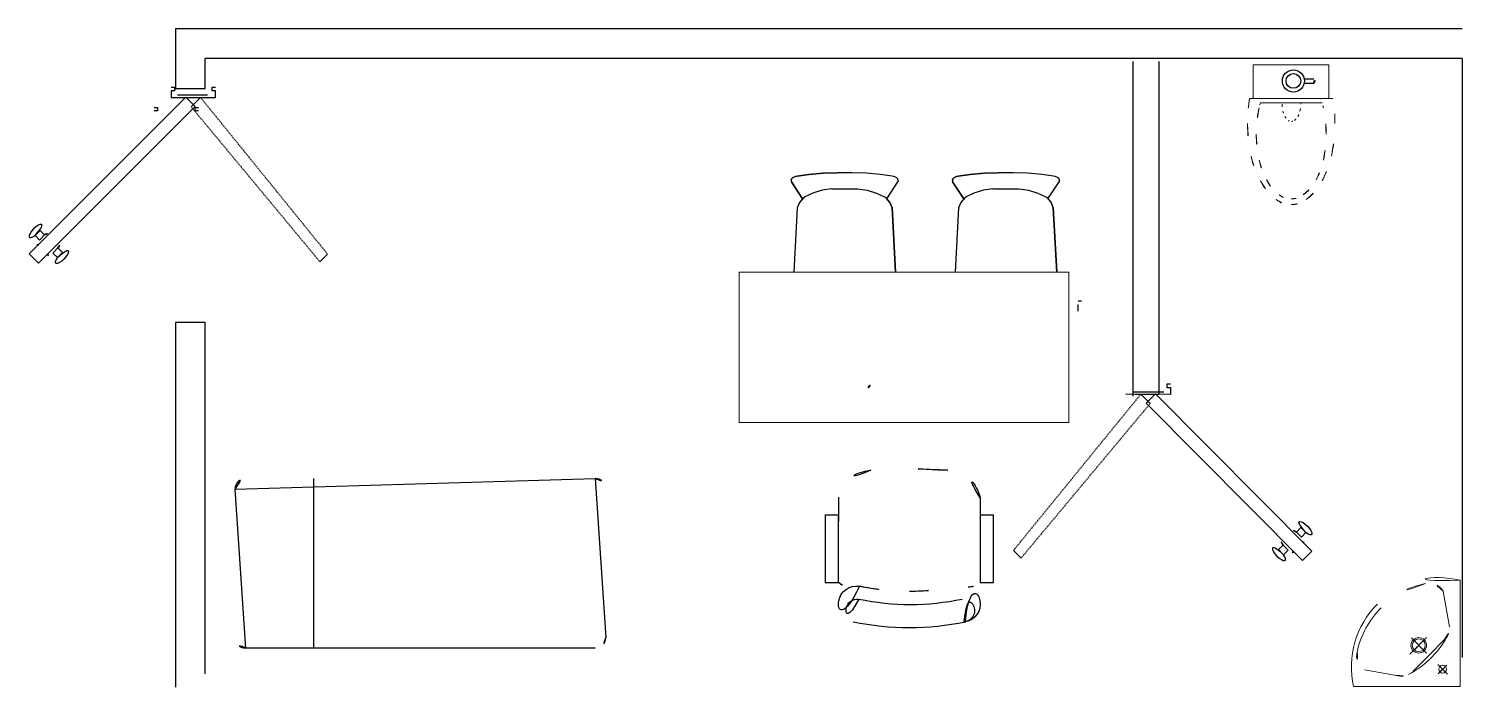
# Model space of a CAD drawing. Header units: inches. Extents: x -20102930481 to -19884906075, y 8171002997 to 8304837243.
# Drawn here: x -19884909154.7 to -19884908867.3, y 8171003266.4 to 8171003398.4 of the extents above; entities that cross this region are included whole.
import ezdxf

# ---------------------------------------------------------------- set-up
doc = ezdxf.new("R2010")
doc.units = ezdxf.units.IN
doc.header["$MEASUREMENT"] = 0
doc.linetypes.add('HIDDEN', pattern=[0.375, 0.25, -0.125])
for name, color, linetype in [('Layer1', 240, 'Continuous'), ('LOTES', 7, 'Continuous'), ('Piezas Sanitarias', 7, 'Continuous'), ('VISTAS', 6, 'Continuous'), ('wall', 140, 'Continuous')]:
    doc.layers.add(name, color=color, linetype=linetype)
doc.layers.add('MOBILIARIO_MOVIL', color=2, linetype='Continuous', lineweight=20)

# ---------------------------------------------------------------- blocks, each defined once
blk = doc.blocks.new('P Chair')
for p, q in [((-259.133764552098, 349.1530719656876), (-259.1337645521271, 141.3852142260148)), ((-218.1837645520864, 349.1530719656876), (-259.133764552098, 349.1530719656876)), ((-218.1837645520864, 142.1564406117104), (-218.1837645520864, 349.1530719656876)), ((258.7175385002338, 349.6485261678645), (217.7675385002804, 349.6485261678608)), ((217.7675385002804, 349.6485261678608), (217.7675385002804, 141.8806684281881)), ((258.7175385002629, 141.8806684281881), (258.7175385002338, 349.6485261678645)), ((-218.1837645520864, 89.1461037471745), (-218.1837645520864, 162.8561037471663)), ((217.7675385002804, 87.4401731001708), (217.7675385002804, 162.1619999999384))]:
    blk.add_line(p, q)
at = {"linetype": 'Continuous'}
for p, q in [((-217.9994421573065, 141.3852142260148), (-259.1337645521271, 141.3852142260148)), ((258.7175385002629, 141.8806684281881), (217.7675385002804, 141.8806684281881))]:
    blk.add_line(p, q, dxfattribs=at)
for centre, radius, start, end in [((-0.007509725022828206, -347.8693444417804), 836.2256085814062, 78.08993232286258, 101.9100676771373), ((-163.0809316391242, 415.8950674936787), 55.28254973779035, 99.89883811843956, 279.7522103954503), ((-165.7235366005625, 435.5425091298675), 35.15038994497284, 94.91276213144351, 274.9127621314439), ((163.0734219140722, 415.8950674936787), 55.28254973779035, 260.2477896045497, 80.10116188156044), ((158.7507173243503, 436.6001510624337), 36.21193172131102, 265.0872378685562, 70.3212532226276), ((-3.531864245596807, -349.0914577478688), 766.3275702958327, 78.01123810419728, 101.9887618958027), ((18.41999027493875, -534.8944103690301), 912.6856745086022, 91.1566682511965, 100.8713635267809), ((-18.42750000001979, -534.8944103690301), 912.6856745086022, 79.12863647321916, 88.8433317488035), ((-110.5650000000023, 114.5000135301816), 110.565, 193.2565848807499, 265.9234016741331), ((110.5649999999732, 114.5000135301816), 110.565, 274.0765983258668, 345.8334441779631), ((0, 1665.846000000005), 1665.846000000006, 265.9234016741329, 274.0765983258671)]:
    blk.add_arc(centre, radius, start, end, dxfattribs=at)
for centre, start, end in [((-180.8605138439452, 308.9014853644621), 90.7226100235568, 132.8381951137704), ((180.4442877921392, 309.3969395666354), 47.1618048862296, 87.57171213381959)]:
    blk.add_arc(centre, 54.89276152036445, start, end)
blk = doc.blocks.new('Basin 2')
at = {"lineweight": 13}
for p, q in [((0, -410), (0, 0)), ((0, 0), (410, 0)), ((230.7365740060741, -40.68508343350732), (368.3541944519257, -64.95078293901133)), ((40.6850834335055, -230.7365740060727), (64.9507829390077, -368.3541944519257))]:
    blk.add_line(p, q, dxfattribs=at)
at = {"lineweight": 5}
for p, q in [((0, 0), (0, -200)), ((48.0560727597458, -48.05607275974762), (85.92876326607438, -85.92876326607666)), ((84.55200541932754, -49.96688633311533), (51.21329467424948, -83.30559707819339)), ((67.25944587622143, -67.25944587622143), (84.55200541932754, -49.96688633311533)), ((120.2081528017134, -120.2081528017134), (181.0089901612046, -59.40731544222217)), ((120.2081528017134, -120.2081528017134), (59.40731544222035, -181.0089901612037)), ((129.4028773650152, -129.4028773650175), (187.5453580116482, -187.5453580116491)), ((192.9632720939935, -125.234779439952), (129.4863795233523, -188.7116720105937)), ((159.0990257669728, -159.0990257669732), (192.9632720939935, -125.234779439952))]:
    blk.add_line(p, q, dxfattribs=at)
for centre, radius in [((67.25944587622143, -67.25944587622143), 15), ((159.0990257669728, -159.0990257669732), 30)]:
    blk.add_circle(centre, radius, dxfattribs=at)
at = {"lineweight": 13}
blk.add_circle((159.0990257669728, -159.0990257669732), 25, dxfattribs=at)
for centre, radius, start, end in [((355.5195720007214, -354.5714647035466), 345.1245719056662, 116.9390042373416, 154.3092734873311), ((227.4623081347963, -107.3895208100275), 66.78474962679638, 72.81017527218367, 134.0724767576046), ((75.97303914211625, -75.97303914211807), 342.5578976705159, 315.0000000000184, 12.81369659904593), ((331.7740530836927, -120.3205838680551), 66.36204937644563, 346.6009009590553, 56.54919527637677), ((107.3895208100257, -227.4623081347959), 66.78474962679638, 135.9275232423954, 197.1898247278489), ((75.97303914211807, -75.9730391421167), 342.5578976705159, 257.1863034009737, 315.0000000000184), ((61.83090351838655, -61.83090351838564), 342.5578976705159, 281.9981928529285, 315.0000000000184), ((120.3205838680515, -331.7740530836936), 66.36204937644563, 213.4508047235728, 283.399099040964)]:
    blk.add_arc(centre, radius, start, end, dxfattribs=at)
at = {"lineweight": 5}
blk.add_arc((61.83090351838655, -61.83090351838655), 342.5578976705159, 315.0000000000184, 348.0018071470097, dxfattribs=at)
blk = doc.blocks.new('commode')
at = {"lineweight": 18}
for p, q in [((0.02326844393246574, 0.579930588042771), (0.02326844393246574, 0.4407976834263536)), ((0.02326844393246574, 0.579930588042771), (0.3379778131347848, 0.579930588042771)), ((0.3379778131347848, 0.579930588042771), (0.3379778131347848, 0.4407976834263536)), ((0.3541772249955102, 0.4407976834263536), (0.008702560578967677, 0.4407976834263536)), ((0.3092760068984717, 0.4224094198361854), (0.05360377867600619, 0.4224094198361854))]:
    blk.add_line(p, q, dxfattribs=at)
for p, q in [((0.2356011113079148, 0.5044457298063207), (0.2749557825400188, 0.5044457298063207)), ((0.2356514898856403, 0.5217257298063487), (0.2745210882840183, 0.5217257298063487))]:
    blk.add_line(p, q)
for radius in [0.04602092158113374, 0.030539601093682]:
    blk.add_circle((0.1904238933429951, 0.5132175141188782), radius)
blk.add_arc((0.2684502714446353, 0.5129275452709408), 0.01068938109529084, 307.4880301962534, 55.39401778651955)
for centre, radius, start, end in [((0.6238321923901822, 0.336959953798214), 0.6238322996025545, 170.4184431657297, 180), ((0.3602804376114364, 0.3321230253568501), 0.319690797747216, 163.5954360510485, 167.4266549956183), ((0.2769829065800877, 0.4170748053002171), 0.1336981777824349, 177.7132668310445, 179.9999999983325), ((0.2769829065809972, 0.4170748053074931), 0.1336981777831211, 179.9999999995831, 192.5398667998981), ((0.0869303790414051, 0.4170748053074931), 0.1336981777803885, 347.4601331996723, 0), ((0.08693037903958611, 0.4170748053074931), 0.1336981777824287, 359.9999999991662, 2.286733166868647), ((0.002599347960313025, 0.3321230253568501), 0.3196907977490674, 12.57334500395212, 16.40456394939556), ((-0.2609524068193423, 0.336959953798214), 0.6238322996059656, 0, 9.581556834270287), ((0.5353537324763238, 0.2930750152008841), 0.4990658396891376, 167.4266549956183, 180), ((0.2299731482744392, 0.40661867014569), 0.08553960493882207, 192.5398668003277, 208.2349499874454), ((0.2003817651457211, 0.390728661979665), 0.05195177507389825, 208.2349499874454, 232.3543100765073), ((0.1635315204748622, 0.390728661979665), 0.05195177507393617, 307.6456899228667, 331.7650500120887), ((0.1339401373425062, 0.40661867014569), 0.08553960494104924, 331.7650500130205, 347.4601331996723), ((-0.1724739468972984, 0.2930750152008841), 0.4990658396848051, 0, 12.57334500438169), ((0.6238321923938202, 0.336959953798214), 0.6238322996066291, 180, 192.5733450043817), ((0.1819566428093822, 0.3668425798750832), 0.02178507072153479, 232.354310076466, 269.9999999993747), ((0.1819566428093822, 0.3668425798750832), 0.02178507072162197, 269.9999999993747, 307.6456899228667), ((-0.2609524068193423, 0.336959953798214), 0.6238322996066472, 347.4266549956183, 0), ((0.5353537324726858, 0.2930750152008841), 0.4990658396852729, 180, 192.5733450039521), ((-0.1724739468954795, 0.2930750152008841), 0.4990658396825438, 347.4266549956183, 0), ((0.4049905738211237, 0.2881499411087134), 0.3996134971869005, 192.5733450043817, 208.3007557659146), ((0.3602804376159838, 0.254027005052194), 0.3196907977516764, 192.5733450043817, 208.3007557659146), ((0.00259934796122252, 0.254027005044918), 0.319690797748621, 331.6992442340854, 347.4266549960478), ((-0.04211078824846481, 0.2881499411087134), 0.3996134971884153, 331.6992442340854, 347.4266549960478), ((0.2672294362173488, 0.2139708670147229), 0.2431505109344131, 208.3007557659146, 232.4305804465929), ((0.2500715275327821, 0.194683745772636), 0.1945204087488447, 208.3007557659146, 232.4305804459669), ((0.1128082580416958, 0.194683745772636), 0.1945204087484762, 307.5694195539917, 331.6992442340854), ((0.09565034935621952, 0.2139708670147229), 0.2431505109350524, 307.5694195534072, 331.6992442336195), ((0.1814398927872389, 0.1024477935643517), 0.1024478397682742, 232.4305804459669, 269.9999999998437), ((0.1814398927872389, 0.1054652870152495), 0.08195827181475579, 232.4305804465929, 270.0000000001563), ((0.1814398927872389, 0.1054652870152495), 0.08195827181418106, 269.9999999996873, 307.5694195533658), ((0.1814398927872389, 0.1024477935643517), 0.1024478397682012, 270.0000000001042, 307.5694195540331)]:
    blk.add_arc(centre, radius, start, end, dxfattribs=at)

msp = doc.modelspace()

# ---------------------------------------------------------------- linework, layer by layer
msp.add_line((-19884909097.55931, 8171003274.249301), (-19884909097.55931, 8171003308.242862))
at = {"layer": 'Layer1'}
msp.add_line((-19884908867.30245, 8171003392.372515), (-19884908867.30245, 8171003272.372515), dxfattribs=at)
at = {"layer": 'LOTES', "color": 7, "linetype": 'Continuous'}
for p, q in [((-19884908998.32259, 8171003369.141296), (-19884908995.4325, 8171003369.390587)), ((-19884908995.4325, 8171003369.390587), (-19884908992.6297, 8171003369.495914)), ((-19884908989.62473, 8171003369.495914), (-19884908992.6297, 8171003369.495914)), ((-19884908986.82193, 8171003369.390587), (-19884908989.62473, 8171003369.495914)), ((-19884908983.93184, 8171003369.141296), (-19884908986.82193, 8171003369.390587)), ((-19884908965.99188, 8171003369.141296), (-19884908963.10196, 8171003369.390587)), ((-19884908963.10196, 8171003369.390587), (-19884908960.29916, 8171003369.495914)), ((-19884908957.2942, 8171003369.495914), (-19884908960.29916, 8171003369.495914)), ((-19884908954.49139, 8171003369.390587), (-19884908957.2942, 8171003369.495914)), ((-19884908951.60114, 8171003369.141296), (-19884908954.49139, 8171003369.390587)), ((-19884909001.86877, 8171003367.944996), (-19884909001.78552, 8171003368.24815)), ((-19884909001.86877, 8171003367.944996), (-19884909001.81428, 8171003367.709536)), ((-19884908999.55253, 8171003364.241688), (-19884909001.81428, 8171003367.709536)), ((-19884909001.78552, 8171003368.24815), (-19884909001.55713, 8171003368.487728)), ((-19884909001.55713, 8171003368.487728), (-19884909001.29896, 8171003368.641197)), ((-19884909001.29896, 8171003368.641197), (-19884909001.01137, 8171003368.751568)), ((-19884909001.01137, 8171003368.751568), (-19884909000.67617, 8171003368.844912)), ((-19884909000.67617, 8171003368.844912), (-19884908998.32259, 8171003369.141296)), ((-19884908981.57826, 8171003368.844912), (-19884908983.93184, 8171003369.141296)), ((-19884908982.7019, 8171003364.241688), (-19884908980.44016, 8171003367.709536)), ((-19884908981.24306, 8171003368.751568), (-19884908981.57826, 8171003368.844912)), ((-19884908980.95547, 8171003368.641197), (-19884908981.24306, 8171003368.751568)), ((-19884908980.6973, 8171003368.487728), (-19884908980.95547, 8171003368.641197)), ((-19884908980.46891, 8171003368.24815), (-19884908980.6973, 8171003368.487728)), ((-19884908980.38549, 8171003367.944996), (-19884908980.46891, 8171003368.24815)), ((-19884908980.38549, 8171003367.944996), (-19884908980.44016, 8171003367.709536)), ((-19884908969.53823, 8171003367.944996), (-19884908969.45481, 8171003368.24815)), ((-19884908969.53823, 8171003367.944996), (-19884908969.48357, 8171003367.709536)), ((-19884908967.22198, 8171003364.241688), (-19884908969.48357, 8171003367.709536)), ((-19884908969.45481, 8171003368.24815), (-19884908969.22659, 8171003368.487728)), ((-19884908969.22659, 8171003368.487728), (-19884908968.96842, 8171003368.641197)), ((-19884908968.96842, 8171003368.641197), (-19884908968.68066, 8171003368.751568)), ((-19884908968.68066, 8171003368.751568), (-19884908968.34563, 8171003368.844912)), ((-19884908968.34563, 8171003368.844912), (-19884908965.99188, 8171003369.141296)), ((-19884908949.24772, 8171003368.844912), (-19884908951.60114, 8171003369.141296)), ((-19884908950.37137, 8171003364.241688), (-19884908948.10961, 8171003367.709536)), ((-19884908948.91236, 8171003368.751568), (-19884908949.24772, 8171003368.844912)), ((-19884908948.62476, 8171003368.641197), (-19884908948.91236, 8171003368.751568)), ((-19884908948.36677, 8171003368.487728), (-19884908948.62476, 8171003368.641197)), ((-19884908948.13821, 8171003368.24815), (-19884908948.36677, 8171003368.487728)), ((-19884908948.05495, 8171003367.944996), (-19884908948.13821, 8171003368.24815)), ((-19884908948.05495, 8171003367.944996), (-19884908948.10961, 8171003367.709536)), ((-19884909000.19449, 8171003363.565752), (-19884909000.61882, 8171003362.458801)), ((-19884908999.22978, 8171003364.581379), (-19884909000.19449, 8171003363.565752)), ((-19884908997.537, 8171003365.433447), (-19884908999.22978, 8171003364.581379)), ((-19884908995.65164, 8171003366.034204), (-19884908997.537, 8171003365.433447)), ((-19884908993.76579, 8171003366.283243), (-19884908995.65164, 8171003366.034204)), ((-19884908993.76579, 8171003366.283243), (-19884908988.48882, 8171003366.283243)), ((-19884908988.48882, 8171003366.283243), (-19884908986.60296, 8171003366.034204)), ((-19884908986.60296, 8171003366.034204), (-19884908984.71743, 8171003365.433447)), ((-19884908984.71743, 8171003365.433447), (-19884908983.02465, 8171003364.581379)), ((-19884908983.02465, 8171003364.581379), (-19884908982.05994, 8171003363.565752)), ((-19884908982.05994, 8171003363.565752), (-19884908981.63561, 8171003362.458801)), ((-19884908967.86395, 8171003363.565752), (-19884908968.28828, 8171003362.458801)), ((-19884908966.89924, 8171003364.581379), (-19884908967.86395, 8171003363.565752)), ((-19884908965.20646, 8171003365.433447), (-19884908966.89924, 8171003364.581379)), ((-19884908963.32094, 8171003366.034204), (-19884908965.20646, 8171003365.433447)), ((-19884908961.43508, 8171003366.283243), (-19884908963.32094, 8171003366.034204)), ((-19884908961.43508, 8171003366.283243), (-19884908956.1581, 8171003366.283243)), ((-19884908956.1581, 8171003366.283243), (-19884908954.27225, 8171003366.034204)), ((-19884908954.27225, 8171003366.034204), (-19884908952.38689, 8171003365.433447)), ((-19884908952.38689, 8171003365.433447), (-19884908950.69395, 8171003364.581379)), ((-19884908950.69395, 8171003364.581379), (-19884908949.72923, 8171003363.565752)), ((-19884908949.72923, 8171003363.565752), (-19884908949.30507, 8171003362.458801)), ((-19884909000.61882, 8171003362.458801), (-19884909001.32671, 8171003349.599838)), ((-19884908981.63561, 8171003362.458801), (-19884908980.92772, 8171003349.599838)), ((-19884908968.28828, 8171003362.458801), (-19884908968.996, 8171003349.599838)), ((-19884908949.30507, 8171003362.458801), (-19884908948.59702, 8171003349.599838))]:
    msp.add_line(p, q, dxfattribs=at)
for points in [[(-19884908980.92755, 8171003349.599838), (-19884908981.63561, 8171003362.459431), (-19884908982.05994, 8171003363.566425), (-19884908982.7019, 8171003364.242277), (-19884908980.44016, 8171003367.710209), (-19884908980.38549, 8171003367.945669), (-19884908980.46891, 8171003368.248737), (-19884908980.6973, 8171003368.488359), (-19884908980.95547, 8171003368.64187), (-19884908981.24306, 8171003368.752199), (-19884908981.57826, 8171003368.845585), (-19884908983.93184, 8171003369.141884), (-19884908986.82193, 8171003369.39126), (-19884908989.62473, 8171003369.496586), (-19884908992.6297, 8171003369.496586), (-19884908995.4325, 8171003369.39126), (-19884908998.32259, 8171003369.141884), (-19884909000.67617, 8171003368.845585), (-19884909001.01137, 8171003368.752199), (-19884909001.29896, 8171003368.64187), (-19884909001.55713, 8171003368.488359), (-19884909001.78552, 8171003368.248737), (-19884909001.86877, 8171003367.945669), (-19884909001.81428, 8171003367.710209), (-19884908999.55253, 8171003364.242277), (-19884909000.19449, 8171003363.566425), (-19884909000.61882, 8171003362.459431), (-19884909001.32671, 8171003349.599838)], [(-19884908948.59702, 8171003349.599838), (-19884908949.30507, 8171003362.459431), (-19884908949.72923, 8171003363.566425), (-19884908950.37137, 8171003364.242277), (-19884908948.10961, 8171003367.710209), (-19884908948.05495, 8171003367.945669), (-19884908948.13821, 8171003368.248737), (-19884908948.36677, 8171003368.488359), (-19884908948.62476, 8171003368.64187), (-19884908948.91236, 8171003368.752199), (-19884908949.24772, 8171003368.845585), (-19884908951.60114, 8171003369.141884), (-19884908954.49139, 8171003369.39126), (-19884908957.2942, 8171003369.496586), (-19884908960.29916, 8171003369.496586), (-19884908963.10196, 8171003369.39126), (-19884908965.99188, 8171003369.141884), (-19884908968.34563, 8171003368.845585), (-19884908968.68066, 8171003368.752199), (-19884908968.96842, 8171003368.64187), (-19884908969.22659, 8171003368.488359), (-19884908969.45481, 8171003368.248737), (-19884908969.53823, 8171003367.945669), (-19884908969.48357, 8171003367.710209), (-19884908967.22198, 8171003364.242277), (-19884908967.86395, 8171003363.566425), (-19884908968.28828, 8171003362.459431), (-19884908968.996, 8171003349.599838)]]:
    msp.add_lwpolyline(points, dxfattribs=at)
at = {"layer": 'MOBILIARIO_MOVIL'}
for p, q in [((-19884908946.21316, 8171003349.599838), (-19884909012.28262, 8171003349.599838)), ((-19884909012.28262, 8171003349.599838), (-19884909012.28262, 8171003319.439262)), ((-19884908946.21316, 8171003349.599838), (-19884908946.21316, 8171003319.439262)), ((-19884909012.28262, 8171003319.439262), (-19884908946.21316, 8171003319.439262))]:
    msp.add_line(p, q, dxfattribs=at)
at = {"layer": 'Piezas Sanitarias'}
msp.add_lwpolyline([(-19884909041.13005, 8171003274.249301), (-19884909111.20989, 8171003274.249301, -0.4142135623730284), (-19884909113.33355, 8171003276.372958), (-19884909113.33355, 8171003306.103793, -0.414213562373119), (-19884909111.20989, 8171003308.227389), (-19884909041.13005, 8171003308.227389, -0.4142135623730953), (-19884909039.0064, 8171003306.103793), (-19884909039.0064, 8171003276.372958, -0.4142135623730928)], format="xyb", close=True, dxfattribs=at)
at = {"layer": 'VISTAS', "linetype": 'Continuous'}
for p, q in [((-19884909126.17998, 8171003386.62887), (-19884909125.49488, 8171003386.62887)), ((-19884909125.49488, 8171003386.62887), (-19884909125.49488, 8171003385.943842)), ((-19884909117.95889, 8171003385.943842), (-19884909117.95889, 8171003386.62887)), ((-19884909117.95889, 8171003386.62887), (-19884909117.27378, 8171003386.62887)), ((-19884909125.49488, 8171003385.943842), (-19884909126.17998, 8171003385.943842)), ((-19884909126.17998, 8171003385.943842), (-19884909126.17998, 8171003384.573633)), ((-19884909126.17998, 8171003384.573633), (-19884909117.27378, 8171003384.573633)), ((-19884909117.27378, 8171003385.943842), (-19884909117.95889, 8171003385.943842)), ((-19884909117.27378, 8171003384.573633), (-19884909117.27378, 8171003385.943842)), ((-19884909129.57513, 8171003382.593699), (-19884909128.89003, 8171003382.593699)), ((-19884909128.89003, 8171003381.90867), (-19884909129.57513, 8171003381.90867)), ((-19884909128.89003, 8171003382.593699), (-19884909128.89003, 8171003381.90867)), ((-19884909121.35404, 8171003381.90867), (-19884909121.35404, 8171003382.593699)), ((-19884909121.35404, 8171003382.593699), (-19884909120.66894, 8171003382.593699)), ((-19884909120.66894, 8171003381.90867), (-19884909121.35404, 8171003381.90867)), ((-19884909153.44272, 8171003356.930899), (-19884909152.43511, 8171003357.938593)), ((-19884909153.44272, 8171003356.930899), (-19884909152.43511, 8171003357.938593)), ((-19884909152.43511, 8171003357.938593), (-19884909151.52536, 8171003357.028692)), ((-19884909152.43511, 8171003357.938593), (-19884909151.52536, 8171003357.028692)), ((-19884909153.44272, 8171003356.930899), (-19884909152.53298, 8171003356.020998)), ((-19884909153.44272, 8171003356.930899), (-19884909152.53298, 8171003356.020998)), ((-19884909152.53298, 8171003356.020998), (-19884909151.52536, 8171003357.028692)), ((-19884909152.53298, 8171003356.020998), (-19884909151.52536, 8171003357.028692)), ((-19884909149.85666, 8171003353.412073), (-19884909148.84904, 8171003354.419458)), ((-19884909149.85666, 8171003353.412073), (-19884909148.84904, 8171003354.419458)), ((-19884909148.94691, 8171003352.502172), (-19884909149.85666, 8171003353.412073)), ((-19884909148.94691, 8171003352.502172), (-19884909149.85666, 8171003353.412073)), ((-19884909148.94691, 8171003352.502172), (-19884909147.93929, 8171003353.509867)), ((-19884909148.94691, 8171003352.502172), (-19884909147.93929, 8171003353.509867)), ((-19884909147.93929, 8171003353.509867), (-19884909148.84904, 8171003354.419458)), ((-19884909147.93929, 8171003353.509867), (-19884909148.84904, 8171003354.419458)), ((-19884908943.65174, 8171003343.790059), (-19884908944.33685, 8171003343.791816)), ((-19884908944.34211, 8171003341.736586), (-19884908944.3386, 8171003343.10679)), ((-19884908926.51589, 8171003327.143239), (-19884908926.51764, 8171003326.458213)), ((-19884908926.51764, 8171003326.458213), (-19884908925.83254, 8171003326.456457)), ((-19884908925.83078, 8171003327.141483), (-19884908926.51589, 8171003327.143239)), ((-19884908925.83254, 8171003326.456457), (-19884908925.83605, 8171003325.086253)), ((-19884908925.83605, 8171003325.086253), (-19884908934.74222, 8171003325.109079)), ((-19884908899.64928, 8171003298.384009), (-19884908900.56135, 8171003297.476443)), ((-19884908899.64928, 8171003298.384009), (-19884908900.56135, 8171003297.476443)), ((-19884908899.55632, 8171003296.466169), (-19884908900.56135, 8171003297.476443)), ((-19884908899.55632, 8171003296.466169), (-19884908900.56135, 8171003297.476443)), ((-19884908898.64425, 8171003297.373735), (-19884908899.64928, 8171003298.384009)), ((-19884908898.64425, 8171003297.373735), (-19884908899.64928, 8171003298.384009)), ((-19884908898.64425, 8171003297.373735), (-19884908899.55632, 8171003296.466169)), ((-19884908898.64425, 8171003297.373735), (-19884908899.55632, 8171003296.466169)), ((-19884908904.15643, 8171003293.96682), (-19884908903.24435, 8171003294.874078)), ((-19884908904.15643, 8171003293.96682), (-19884908903.24435, 8171003294.874078)), ((-19884908902.23932, 8171003293.864113), (-19884908903.24435, 8171003294.874078)), ((-19884908902.23932, 8171003293.864113), (-19884908903.24435, 8171003294.874078)), ((-19884908903.1514, 8171003292.956548), (-19884908904.15643, 8171003293.96682)), ((-19884908903.1514, 8171003292.956548), (-19884908904.15643, 8171003293.96682)), ((-19884908903.1514, 8171003292.956548), (-19884908902.23932, 8171003293.864113)), ((-19884908903.1514, 8171003292.956548), (-19884908902.23932, 8171003293.864113))]:
    msp.add_line(p, q, dxfattribs=at)
for points in [[(-19884909154.64447, 8171003353.230036), (-19884909123.20818, 8171003384.666254), (-19884909121.33123, 8171003382.789225), (-19884909152.76745, 8171003351.353014)], [(-19884908897.45199, 8171003293.669806), (-19884908928.80761, 8171003325.18649), (-19884908930.68936, 8171003323.314277), (-19884908899.33382, 8171003291.797601)]]:
    msp.add_lwpolyline(points, close=True, dxfattribs=at)
at = {"layer": 'VISTAS', "color": 9, "linetype": 'HIDDEN', "ltscale": 0.2}
for points in [[(-19884909094.79669, 8171003353.189875), (-19884909120.24254, 8171003384.57316), (-19884909122.11565, 8171003382.699972), (-19884909096.32776, 8171003351.660929)], [(-19884908957.29967, 8171003293.783031), (-19884908931.77347, 8171003325.100997), (-19884908929.90517, 8171003323.223015), (-19884908955.77253, 8171003292.250167)]]:
    msp.add_lwpolyline(points, close=True, dxfattribs=at)
at = {"layer": 'VISTAS', "linetype": 'Continuous', "extrusion": (0, 0, -1)}
for centre, major_axis, ratio, start_param, end_param in [((-19884909153.32375, 8171003357.819385), (-1.259526465434297, -1.259526465434297), 0.3333333333346146, -1.159279480725154, 4.300872134313908), ((-19884909151.64434, 8171003356.140209), (-1.259526465441671, -1.259526465441671), 0.3333333333344973, -2.220446049250313e-16, 1.159279480723207), ((-19884909151.64434, 8171003356.140209), (-1.259526465441671, -1.259526465441671), 0.3333333333344973, -2.220446049250313e-16, 1.159279480723207), ((-19884909151.64434, 8171003356.140209), (-1.259526465441671, -1.259526465441672), 0.3333333333339018, 1.982313172863475, 3.141592653589792), ((-19884909151.64434, 8171003356.140209), (-1.259526465441671, -1.259526465441672), 0.3333333333339018, 1.982313172863475, 3.141592653589792), ((-19884908986.19656, 8171003326.660908), (-0.2178353628111184, -0.2178353628111185), 0.3333333333346146, -1.159279480725154, 4.300872134313908), ((-19884908904.03974, 8171003293.077718), (1.256294215547178, -1.262750441796898), 0.3333333333344057, 5.123905826455241, 10.58405744149514), ((-19884908904.03974, 8171003293.077718), (1.256294215547178, -1.262750441796898), 0.3333333333344057, 5.123905826455241, 10.58405744149514), ((-19884908902.35609, 8171003294.752906), (1.25629421555122, -1.262750441800961), 0.3333333333344973, 1.982313172866587, 3.141592653589793), ((-19884908902.35609, 8171003294.752906), (1.25629421555122, -1.262750441800961), 0.3333333333344973, 1.982313172866587, 3.141592653589793), ((-19884908902.35609, 8171003294.752906), (1.25629421555122, -1.262750441800961), 0.3333333333339019, 0, 1.159279480726317), ((-19884908902.35609, 8171003294.752906), (1.25629421555122, -1.262750441800961), 0.3333333333339019, 0, 1.159279480726317)]:
    msp.add_ellipse(centre, major_axis=major_axis, ratio=ratio, start_param=start_param, end_param=end_param, dxfattribs=at)
at = {"layer": 'VISTAS', "linetype": 'Continuous'}
for centre, major_axis, ratio, start_param, end_param in [((-19884909149.73761, 8171003354.300564), (-1.259526465441671, -1.259526465441671), 0.3333333333344973, 1.982313172866587, 3.141592653589793), ((-19884909149.73761, 8171003354.300564), (-1.259526465441671, -1.259526465441671), 0.3333333333344973, 1.982313172866587, 3.141592653589793), ((-19884909149.73761, 8171003354.300564), (-1.259526465441671, -1.25952646544167), 0.3333333333339019, 0, 1.159279480726317), ((-19884909149.73761, 8171003354.300564), (-1.259526465441671, -1.25952646544167), 0.3333333333339019, 0, 1.159279480726317), ((-19884909148.05827, 8171003352.621067), (-1.259526465437619, -1.259526465437618), 0.3333333333344057, 5.123905826455241, 10.58405744149514), ((-19884909148.05827, 8171003352.621067), (-1.259526465437619, -1.259526465437618), 0.3333333333344057, 5.123905826455241, 10.58405744149514), ((-19884908900.44466, 8171003296.587657), (1.25629421555122, -1.262750441800962), 0.3333333333339018, 1.982313172863475, 3.141592653589792), ((-19884908900.44466, 8171003296.587657), (1.25629421555122, -1.262750441800962), 0.3333333333339018, 1.982313172863475, 3.141592653589792), ((-19884908898.76094, 8171003298.262523), (1.256294215543865, -1.262750441793569), 0.3333333333346145, -1.159279480725154, 4.300872134313908), ((-19884908900.44466, 8171003296.587657), (1.25629421555122, -1.262750441800961), 0.3333333333344973, -2.220446049250313e-16, 1.159279480723207), ((-19884908900.44466, 8171003296.587657), (1.25629421555122, -1.262750441800961), 0.3333333333344973, -2.220446049250313e-16, 1.159279480723207)]:
    msp.add_ellipse(centre, major_axis=major_axis, ratio=ratio, start_param=start_param, end_param=end_param, dxfattribs=at)
at = {"layer": 'wall'}
for p, q in [((-19884909119.30245, 8171003398.372515), (-19884909125.30245, 8171003398.372515)), ((-19884909125.30245, 8171003398.372515), (-19884909125.30245, 8171003392.372515)), ((-19884908867.30245, 8171003398.372515), (-19884909119.30245, 8171003398.372515)), ((-19884909125.30245, 8171003392.372515), (-19884909125.30245, 8171003391.372515)), ((-19884908867.30245, 8171003392.372515), (-19884909119.30245, 8171003392.372515)), ((-19884909119.30245, 8171003386.372515), (-19884909119.30245, 8171003392.372515)), ((-19884909125.30245, 8171003391.372515), (-19884909125.30245, 8171003386.372515)), ((-19884908933.30245, 8171003324.738672), (-19884908933.30245, 8171003391.776308)), ((-19884908928.12477, 8171003391.776308), (-19884908928.12477, 8171003325.046164)), ((-19884909125.30245, 8171003386.372515), (-19884909119.30245, 8171003386.372515)), ((-19884909118.8504, 8171003385.056215), (-19884909124.8504, 8171003385.056215)), ((-19884909119.30245, 8171003339.470766), (-19884909125.30245, 8171003339.470766)), ((-19884909125.30245, 8171003339.470766), (-19884909125.30245, 8171003266.372515)), ((-19884909119.30245, 8171003269.065945), (-19884909119.30245, 8171003339.470766)), ((-19884908933.16437, 8171003325.587619), (-19884908927.16439, 8171003325.572241)), ((-19884908928.12477, 8171003325.046164), (-19884908932.9162, 8171003325.046164))]:
    msp.add_line(p, q, dxfattribs=at)

# ---------------------------------------------------------------- block references
at = {"color": 7, "xscale": 48.31873996846566, "yscale": 48.31873996846566, "zscale": 48.31873996846566}
msp.add_blockref('commode', (-19884908910.36335, 8171003363.103054), dxfattribs=at)
at = {"rotation": 180}
for name, p, xscale, yscale, zscale in [('P Chair', (-19884908978.16214, 8171003310.145593), 0.06510866607683914, 0.06510866607683914, 0.06510866607683914), ('Basin 2', (-19884908867.7564, 8171003266.503635), 0.05204104954671827, 0.05204104954671827, 0.05204104954671827)]:
    msp.add_blockref(name, p, dxfattribs=dict(at, xscale=xscale, yscale=yscale, zscale=zscale))

doc.saveas('drawing.dxf')
